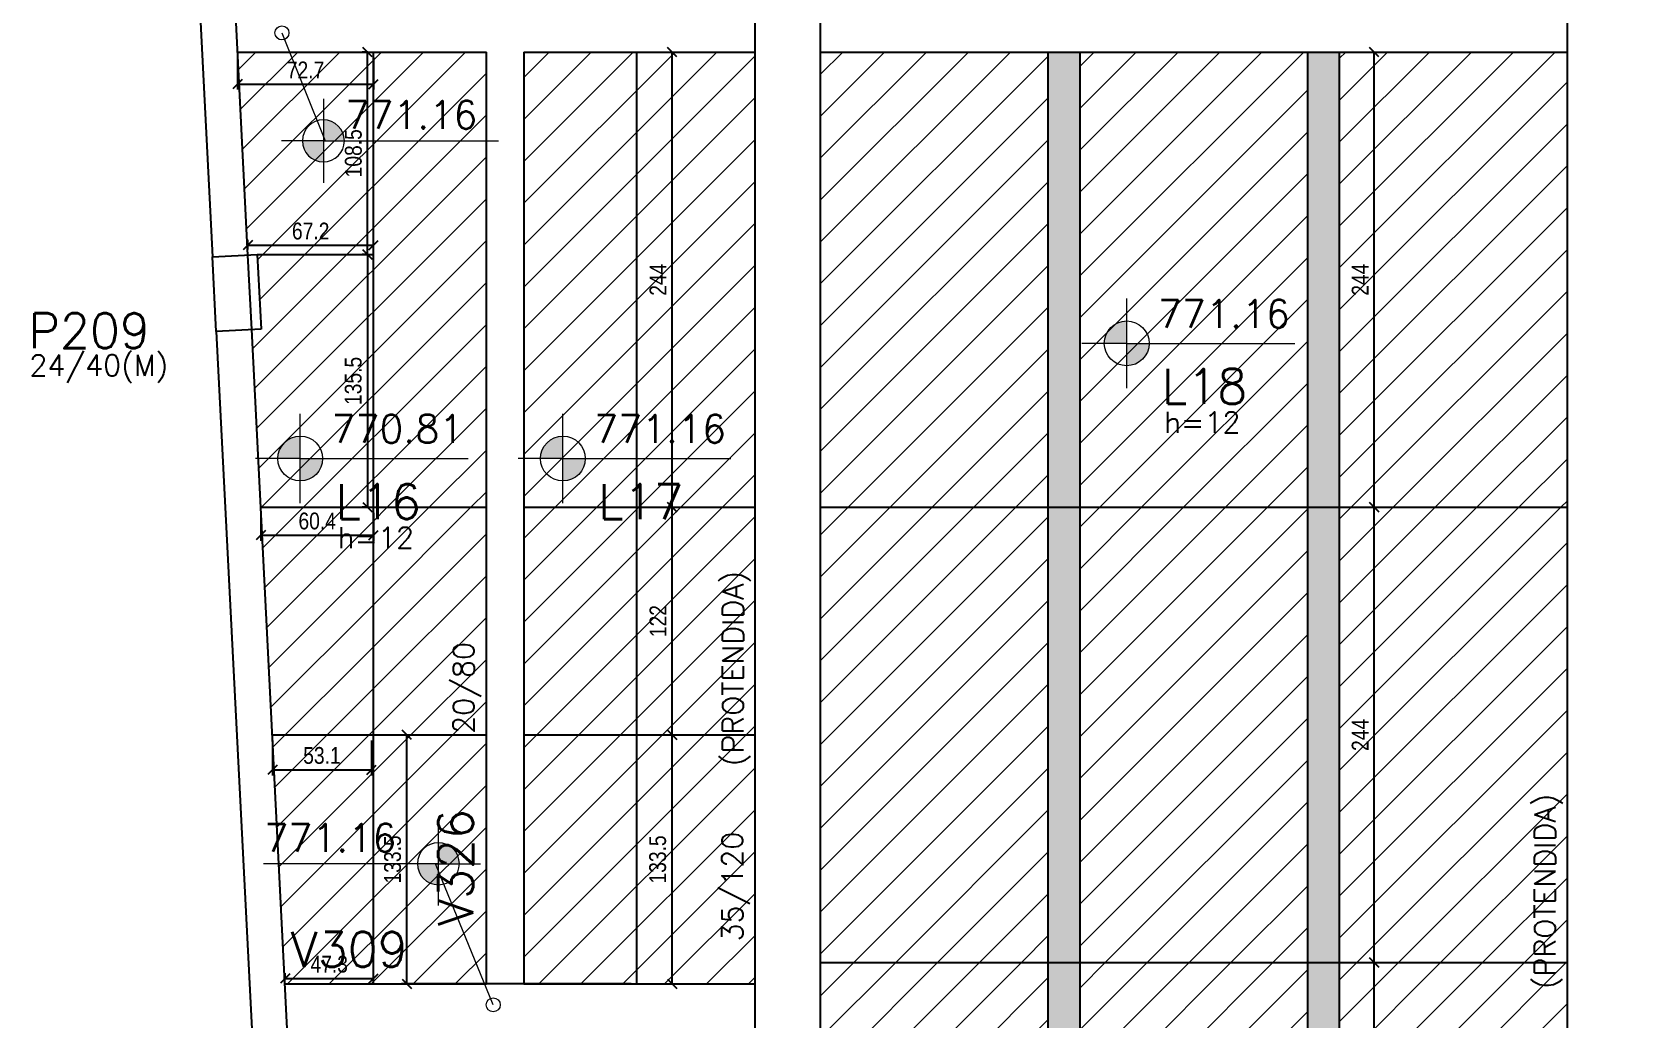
# Model space of a CAD drawing. Extents: x 8513 to 14085, y 1849 to 10799.
# Drawn here: x 9387 to 10247, y 4419 to 4948 of the extents above; entities that cross this region are included whole.
import ezdxf

# ---------------------------------------------------------------- set-up
doc = ezdxf.new("R2010")
doc.units = 0
for name, color, linetype in [('COTA', 241, 'Continuous'), ('Painéis', 200, 'Continuous'), ('Pilares', 5, 'Continuous'), ('VIGAS', 3, 'Continuous'), ('Vázio', 240, 'Continuous')]:
    doc.layers.add(name, color=color, linetype=linetype)
for name, color, linetype, lineweight in [('EST-LAJE-TEXT', 7, 'Continuous', 9), ('EST-PILAR-TEXT', 7, 'Continuous', 9), ('EST-SIMB-Spot Elevations', 7, 'Continuous', 9), ('EST-VIGA-TEXT', 7, 'Continuous', 9), ('Hachura', 253, 'Continuous', 9), ('REAPROVEITAMENTO', 7, 'Continuous', 9)]:
    doc.layers.add(name, color=color, linetype=linetype, lineweight=lineweight)
doc.styles.add('COTA TECNICA-50', font='techl___.ttf', dxfattribs={"height": 9})
doc.styles.add('RomanS_IV50', font='romans_IV50.ttf', dxfattribs={"height": 11.25})
doc.styles.add('RomanS_IV50_B', font='', dxfattribs={"height": 18.75})
doc.styles.add('RomanS_IV50_B_1', font='', dxfattribs={"height": 22.5})
doc.styles.get('RomanS_IV50_B').set_extended_font_data('RomanS_IV50', bold=True)
doc.styles.get('RomanS_IV50_B_1').set_extended_font_data('RomanS_IV50', bold=True)
doc.dimstyles.new('PAINEL', dxfattribs={"dimtxt": 9, "dimasz": 5, "dimexe": 3, "dimexo": 3, "dimgap": 3, "dimtad": 1, "dimdec": 1, "dimzin": 12, "dimdsep": 46, "dimtxsty": 'COTA TECNICA-50', "dimblk": 'OBLIQUE', "dimcen": 0, "dimclrd": 4, "dimclre": 4, "dimclrt": 1, "dimadec": 1, "dimazin": 3, "dimtfac": 1, "dimtdec": 1, "dimtmove": 0, "dimatfit": 3, "dimldrblk": 'OBLIQUE', "dimfxl": 1, "dimtolj": 1, "dimtzin": 12, "dimarcsym": 0})
pattern_1 = [(45, (-181390.063, -29748.07), (-11.2253202, 11.2253202), [])]

# ---------------------------------------------------------------- blocks, each defined once
blk = doc.blocks.new('FA_Floor_TAG_SURVEY_R01 - NIV_TIT_H_TXT1__TXT2_Menor-2303205-BUSINESS')
at = {"layer": 'EST-LAJE-TEXT'}
h = blk.add_hatch(color=256, dxfattribs=at)
edge = h.paths.add_edge_path(flags=0)
edge.add_line((-0.28, 0.565), (-0.28, 0.405))
edge.add_line((-0.28, 0.405), (-0.44, 0.405))
edge.add_arc((-0.28, 0.405), 0.16, 90, 180, ccw=False)
h = blk.add_hatch(color=256, dxfattribs=at)
edge = h.paths.add_edge_path(flags=0)
edge.add_arc((-0.28, 0.405), 0.16, -90, 0, ccw=False)
edge.add_line((-0.28, 0.245), (-0.28, 0.405))
edge.add_line((-0.28, 0.405), (-0.12, 0.405))
for p, q in [((-0.28, 0.085), (-0.28, 0.725)), ((-0.28, 0.405), (-0.6, 0.405)), ((-0.28, 0.405), (0.92, 0.405))]:
    blk.add_line(p, q, dxfattribs=at)
blk.add_circle((-0.28, 0.405), 0.16, dxfattribs=at)
blk = doc.blocks.new('Spot Elevations - Nivel_Planta_MENOR-2363178-BUSINESS')
at = {"layer": 'EST-SIMB-Spot Elevations'}
h = blk.add_hatch(color=256, dxfattribs=at)
edge = h.paths.add_edge_path(flags=0)
edge.add_line((0, 0), (-0.15, 0))
edge.add_arc((0, 0), 0.15, 90, 180, ccw=False)
edge.add_line((0, 0.15), (0, 0))
h = blk.add_hatch(color=256, dxfattribs=at)
edge = h.paths.add_edge_path(flags=0)
edge.add_line((0, 0), (0.15, 0))
edge.add_arc((0, 0), 0.15, 270, 360, ccw=False)
edge.add_line((0, -0.15), (0, 0))
for p, q in [((0, -0.3), (0, 0.3)), ((0, 0), (1.25, 0)), ((0, 0), (-0.3, 0))]:
    blk.add_line(p, q, dxfattribs=at)
blk.add_circle((0, 0), 0.15, dxfattribs=at)
blk = doc.blocks.new('_Oblique')
at = {"color": 0, "linetype": 'ByBlock', "lineweight": -2}
blk.add_line((-0.5, -0.5), (0.5, 0.5), dxfattribs=at)
blk = doc.blocks.new('*D688')
at = {"layer": 'COTA', "color": 4, "lineweight": -2, "transparency": 16777216}
for p, q in [((10090.51, 4449.51), (10109.08, 4449.51)), ((10106.08, 4292.01), (10106.08, 4449.51)), ((10090.51, 4292.01), (10109.08, 4292.01))]:
    blk.add_line(p, q, dxfattribs=at)
at = {"layer": 'Defpoints', "color": 0, "transparency": 16777216}
for p in [(10087.51, 4449.51), (10106.08, 4449.51), (10087.51, 4292.01)]:
    blk.add_point(p, dxfattribs=at)
at = {"layer": 'COTA', "color": 4, "lineweight": -2, "transparency": 16777216, "xscale": 5, "yscale": 5, "zscale": 5}
for p, rotation in [((10106.08, 4449.51), 90), ((10106.08, 4292.01), 270)]:
    blk.add_blockref('_Oblique', p, dxfattribs=dict(at, rotation=rotation))
at = {"layer": 'COTA', "color": 1, "transparency": 16777216, "insert": (10098.48, 4370.76), "char_height": 9, "attachment_point": 5, "rotation": 90, "style": 'COTA TECNICA-50'}
blk.add_mtext('\\A1;157.5', dxfattribs=at)
blk = doc.blocks.new('*D689')
at = {"layer": 'COTA', "color": 4, "lineweight": -2, "transparency": 16777216}
for p, q in [((10106.08, 4449.51), (10106.08, 4693.51)), ((10109.08, 4693.51), (10109.08, 4693.51)), ((10090.51, 4449.51), (10109.08, 4449.51))]:
    blk.add_line(p, q, dxfattribs=at)
at = {"layer": 'Defpoints', "color": 0, "transparency": 16777216}
for p in [(10106.08, 4693.51), (10106.08, 4693.51), (10087.51, 4449.51)]:
    blk.add_point(p, dxfattribs=at)
at = {"layer": 'COTA', "color": 4, "lineweight": -2, "transparency": 16777216, "xscale": 5, "yscale": 5, "zscale": 5}
for p, rotation in [((10106.08, 4693.51), 90), ((10106.08, 4449.51), 270)]:
    blk.add_blockref('_Oblique', p, dxfattribs=dict(at, rotation=rotation))
at = {"layer": 'COTA', "color": 1, "transparency": 16777216, "insert": (10098.51, 4571.51), "char_height": 9, "attachment_point": 5, "rotation": 90, "style": 'COTA TECNICA-50'}
blk.add_mtext('\\A1;244', dxfattribs=at)
blk = doc.blocks.new('*D690')
at = {"layer": 'COTA', "color": 4, "lineweight": -2, "transparency": 16777216}
for p, q in [((10106.08, 4693.51), (10106.08, 4937.51)), ((10109.08, 4937.51), (10109.08, 4937.51)), ((10109.08, 4693.51), (10109.08, 4693.51))]:
    blk.add_line(p, q, dxfattribs=at)
at = {"layer": 'Defpoints', "color": 0, "transparency": 16777216}
for p in [(10106.08, 4937.51), (10106.08, 4937.51), (10106.08, 4693.51)]:
    blk.add_point(p, dxfattribs=at)
at = {"layer": 'COTA', "color": 4, "lineweight": -2, "transparency": 16777216, "xscale": 5, "yscale": 5, "zscale": 5}
for p, rotation in [((10106.08, 4937.51), 90), ((10106.08, 4693.51), 270)]:
    blk.add_blockref('_Oblique', p, dxfattribs=dict(at, rotation=rotation))
at = {"layer": 'COTA', "color": 1, "transparency": 16777216, "insert": (10098.51, 4815.51), "char_height": 9, "attachment_point": 5, "rotation": 90, "style": 'COTA TECNICA-50'}
blk.add_mtext('\\A1;244', dxfattribs=at)
blk = doc.blocks.new('*D835')
at = {"layer": 'COTA', "color": 4, "lineweight": -2, "transparency": 16777216}
for p, q in [((9715.51, 4571.51), (9733, 4571.51)), ((9730, 4438.01), (9730, 4571.51)), ((9714.01, 4438.01), (9733, 4438.01))]:
    blk.add_line(p, q, dxfattribs=at)
at = {"layer": 'Defpoints', "color": 0, "transparency": 16777216}
for p in [(9712.51, 4571.51), (9730, 4571.51), (9711.01, 4438.01)]:
    blk.add_point(p, dxfattribs=at)
at = {"layer": 'COTA', "color": 4, "lineweight": -2, "transparency": 16777216, "xscale": 5, "yscale": 5, "zscale": 5}
for p, rotation in [((9730, 4571.51), 90), ((9730, 4438.01), 270)]:
    blk.add_blockref('_Oblique', p, dxfattribs=dict(at, rotation=rotation))
at = {"layer": 'COTA', "color": 1, "transparency": 16777216, "insert": (9722.3, 4504.76), "char_height": 9, "attachment_point": 5, "rotation": 90, "style": 'COTA TECNICA-50'}
blk.add_mtext('\\A1;133.5', dxfattribs=at)
blk = doc.blocks.new('*D836')
at = {"layer": 'COTA', "color": 4, "lineweight": -2, "transparency": 16777216}
for p, q in [((9714.01, 4937.51), (9733, 4937.51)), ((9730, 4693.51), (9730, 4937.51)), ((9714.01, 4693.51), (9733, 4693.51))]:
    blk.add_line(p, q, dxfattribs=at)
at = {"layer": 'Defpoints', "color": 0, "transparency": 16777216}
for p in [(9711.01, 4937.51), (9730, 4937.51), (9711.01, 4693.51)]:
    blk.add_point(p, dxfattribs=at)
at = {"layer": 'COTA', "color": 4, "lineweight": -2, "transparency": 16777216, "xscale": 5, "yscale": 5, "zscale": 5}
for p, rotation in [((9730, 4937.51), 90), ((9730, 4693.51), 270)]:
    blk.add_blockref('_Oblique', p, dxfattribs=dict(at, rotation=rotation))
at = {"layer": 'COTA', "color": 1, "transparency": 16777216, "insert": (9722.43, 4815.51), "char_height": 9, "attachment_point": 5, "rotation": 90, "style": 'COTA TECNICA-50'}
blk.add_mtext('\\A1;244', dxfattribs=at)
blk = doc.blocks.new('*D837')
at = {"layer": 'COTA', "color": 4, "lineweight": -2, "transparency": 16777216}
for p, q in [((9714.01, 4693.51), (9733, 4693.51)), ((9730, 4571.51), (9730, 4693.51)), ((9714.01, 4571.51), (9733, 4571.51))]:
    blk.add_line(p, q, dxfattribs=at)
at = {"layer": 'Defpoints', "color": 0, "transparency": 16777216}
for p in [(9711.01, 4693.51), (9730, 4693.51), (9711.01, 4571.51)]:
    blk.add_point(p, dxfattribs=at)
at = {"layer": 'COTA', "color": 4, "lineweight": -2, "transparency": 16777216, "xscale": 5, "yscale": 5, "zscale": 5}
for p, rotation in [((9730, 4693.51), 90), ((9730, 4571.51), 270)]:
    blk.add_blockref('_Oblique', p, dxfattribs=dict(at, rotation=rotation))
at = {"layer": 'COTA', "color": 1, "transparency": 16777216, "insert": (9722.44, 4632.51), "char_height": 9, "attachment_point": 5, "rotation": 90, "style": 'COTA TECNICA-50'}
blk.add_mtext('\\A1;122', dxfattribs=at)
blk = doc.blocks.new('*D842')
at = {"layer": 'COTA', "color": 4, "lineweight": -2, "transparency": 16777216}
for p, q in [((9573.51, 4571.51), (9591, 4571.51)), ((9588, 4438.01), (9588, 4571.51)), ((9708.01, 4438.01), (9585, 4438.01))]:
    blk.add_line(p, q, dxfattribs=at)
at = {"layer": 'Defpoints', "color": 0, "transparency": 16777216}
for p in [(9570.51, 4571.51), (9588, 4571.51), (9711.01, 4438.01)]:
    blk.add_point(p, dxfattribs=at)
at = {"layer": 'COTA', "color": 4, "lineweight": -2, "transparency": 16777216, "xscale": 5, "yscale": 5, "zscale": 5}
for p, rotation in [((9588, 4571.51), 90), ((9588, 4438.01), 270)]:
    blk.add_blockref('_Oblique', p, dxfattribs=dict(at, rotation=rotation))
at = {"layer": 'COTA', "color": 1, "transparency": 16777216, "insert": (9580.3, 4504.76), "char_height": 9, "attachment_point": 5, "rotation": 90, "style": 'COTA TECNICA-50'}
blk.add_mtext('\\A1;133.5', dxfattribs=at)
blk = doc.blocks.new('*D843')
at = {"layer": 'COTA', "color": 4, "lineweight": -2, "transparency": 16777216}
for p, q in [((9714.01, 4937.51), (9733, 4937.51)), ((9730, 4693.51), (9730, 4937.51)), ((9714.01, 4693.51), (9733, 4693.51))]:
    blk.add_line(p, q, dxfattribs=at)
at = {"layer": 'Defpoints', "color": 0, "transparency": 16777216}
for p in [(9711.01, 4937.51), (9730, 4937.51), (9711.01, 4693.51)]:
    blk.add_point(p, dxfattribs=at)
at = {"layer": 'COTA', "color": 4, "lineweight": -2, "transparency": 16777216, "xscale": 5, "yscale": 5, "zscale": 5}
for p, rotation in [((9730, 4937.51), 90), ((9730, 4693.51), 270)]:
    blk.add_blockref('_Oblique', p, dxfattribs=dict(at, rotation=rotation))
at = {"layer": 'COTA', "color": 1, "transparency": 16777216, "insert": (9722.43, 4815.51), "char_height": 9, "attachment_point": 5, "rotation": 90, "style": 'COTA TECNICA-50'}
blk.add_mtext('\\A1;244', dxfattribs=at)
blk = doc.blocks.new('*D844')
at = {"layer": 'COTA', "color": 4, "lineweight": -2, "transparency": 16777216}
for p, q in [((9714.01, 4693.51), (9733, 4693.51)), ((9730, 4571.51), (9730, 4693.51)), ((9714.01, 4571.51), (9733, 4571.51))]:
    blk.add_line(p, q, dxfattribs=at)
at = {"layer": 'Defpoints', "color": 0, "transparency": 16777216}
for p in [(9711.01, 4693.51), (9730, 4693.51), (9711.01, 4571.51)]:
    blk.add_point(p, dxfattribs=at)
at = {"layer": 'COTA', "color": 4, "lineweight": -2, "transparency": 16777216, "xscale": 5, "yscale": 5, "zscale": 5}
for p, rotation in [((9730, 4693.51), 90), ((9730, 4571.51), 270)]:
    blk.add_blockref('_Oblique', p, dxfattribs=dict(at, rotation=rotation))
at = {"layer": 'COTA', "color": 1, "transparency": 16777216, "insert": (9722.44, 4632.51), "char_height": 9, "attachment_point": 5, "rotation": 90, "style": 'COTA TECNICA-50'}
blk.add_mtext('\\A1;122', dxfattribs=at)
blk = doc.blocks.new('*D847')
at = {"layer": 'COTA', "color": 4, "lineweight": -2, "transparency": 16777216}
for p, q in [((9502.83, 4831.71), (9502.83, 4836.92)), ((9502.83, 4833.92), (9570.01, 4833.92)), ((9570.01, 4831.96), (9570.01, 4836.92))]:
    blk.add_line(p, q, dxfattribs=at)
at = {"layer": 'Defpoints', "color": 0, "transparency": 16777216}
for p in [(9570.01, 4833.92), (9502.83, 4828.71), (9570.01, 4828.96)]:
    blk.add_point(p, dxfattribs=at)
at = {"layer": 'COTA', "color": 4, "lineweight": -2, "transparency": 16777216, "xscale": 5, "yscale": 5, "zscale": 5, "rotation": 180}
blk.add_blockref('_Oblique', (9502.83, 4833.92), dxfattribs=at)
at = {"layer": 'COTA', "color": 4, "lineweight": -2, "transparency": 16777216, "xscale": 5, "yscale": 5, "zscale": 5}
blk.add_blockref('_Oblique', (9570.01, 4833.92), dxfattribs=at)
at = {"layer": 'COTA', "color": 1, "transparency": 16777216, "insert": (9536.42, 4841.51), "char_height": 9, "attachment_point": 5, "style": 'COTA TECNICA-50'}
blk.add_mtext('\\A1;67.2', dxfattribs=at)
blk = doc.blocks.new('*D848')
at = {"layer": 'COTA', "color": 4, "lineweight": -2, "transparency": 16777216}
for p, q in [((9497.3, 4934.51), (9497.3, 4917.35)), ((9570.01, 4934.51), (9570.01, 4917.35)), ((9497.3, 4920.35), (9570.01, 4920.35))]:
    blk.add_line(p, q, dxfattribs=at)
at = {"layer": 'Defpoints', "color": 0, "transparency": 16777216}
for p in [(9497.3, 4937.51), (9570.01, 4937.51), (9570.01, 4920.35)]:
    blk.add_point(p, dxfattribs=at)
at = {"layer": 'COTA', "color": 4, "lineweight": -2, "transparency": 16777216, "xscale": 5, "yscale": 5, "zscale": 5, "rotation": 180}
blk.add_blockref('_Oblique', (9497.3, 4920.35), dxfattribs=at)
at = {"layer": 'COTA', "color": 4, "lineweight": -2, "transparency": 16777216, "xscale": 5, "yscale": 5, "zscale": 5}
blk.add_blockref('_Oblique', (9570.01, 4920.35), dxfattribs=at)
at = {"layer": 'COTA', "color": 1, "transparency": 16777216, "insert": (9533.66, 4927.92), "char_height": 9, "attachment_point": 5, "style": 'COTA TECNICA-50'}
blk.add_mtext('\\A1;72.7', dxfattribs=at)
blk = doc.blocks.new('*D730')
at = {"layer": 'COTA', "color": 4, "lineweight": -2, "transparency": 16777216}
for p, q in [((9567.01, 4937.51), (9563.92, 4937.51)), ((9566.92, 4828.96), (9566.92, 4937.51)), ((9567.01, 4828.96), (9563.92, 4828.96))]:
    blk.add_line(p, q, dxfattribs=at)
at = {"layer": 'Defpoints', "color": 0, "transparency": 16777216}
for p in [(9566.92, 4937.51), (9570.01, 4937.51), (9570.01, 4828.96)]:
    blk.add_point(p, dxfattribs=at)
at = {"layer": 'COTA', "color": 4, "lineweight": -2, "transparency": 16777216, "xscale": 5, "yscale": 5, "zscale": 5}
for p, rotation in [((9566.92, 4937.51), 90), ((9566.92, 4828.96), 270)]:
    blk.add_blockref('_Oblique', p, dxfattribs=dict(at, rotation=rotation))
at = {"layer": 'COTA', "color": 1, "transparency": 16777216, "insert": (9559.3, 4883.24), "char_height": 9, "attachment_point": 5, "rotation": 90, "style": 'COTA TECNICA-50'}
blk.add_mtext('\\A1;108.5', dxfattribs=at)
blk = doc.blocks.new('*D731')
at = {"layer": 'COTA', "color": 4, "lineweight": -2, "transparency": 16777216}
for p, q in [((9566.42, 4828.96), (9563.92, 4828.96)), ((9566.92, 4828.96), (9566.92, 4693.51)), ((9567.1, 4693.51), (9563.92, 4693.51))]:
    blk.add_line(p, q, dxfattribs=at)
at = {"layer": 'Defpoints', "color": 0, "transparency": 16777216}
for p in [(9569.42, 4828.96), (9566.92, 4693.51), (9570.1, 4693.51)]:
    blk.add_point(p, dxfattribs=at)
at = {"layer": 'COTA', "color": 4, "lineweight": -2, "transparency": 16777216, "xscale": 5, "yscale": 5, "zscale": 5}
for p, rotation in [((9566.92, 4828.96), 90), ((9566.92, 4693.51), 270)]:
    blk.add_blockref('_Oblique', p, dxfattribs=dict(at, rotation=rotation))
at = {"layer": 'COTA', "color": 1, "transparency": 16777216, "insert": (9559.22, 4761.24), "char_height": 9, "attachment_point": 5, "rotation": 90, "style": 'COTA TECNICA-50'}
blk.add_mtext('\\A1;135.5', dxfattribs=at)
blk = doc.blocks.new('*D739')
at = {"layer": 'COTA', "color": 4, "lineweight": -2, "transparency": 16777216}
for p, q in [((9509.69, 4690.51), (9509.69, 4675.52)), ((9570.1, 4690.51), (9570.1, 4675.52)), ((9509.69, 4678.52), (9570.1, 4678.52))]:
    blk.add_line(p, q, dxfattribs=at)
at = {"layer": 'Defpoints', "color": 0, "transparency": 16777216}
for p in [(9509.69, 4693.51), (9570.1, 4693.51), (9570.1, 4678.52)]:
    blk.add_point(p, dxfattribs=at)
at = {"layer": 'COTA', "color": 4, "lineweight": -2, "transparency": 16777216, "xscale": 5, "yscale": 5, "zscale": 5, "rotation": 180}
blk.add_blockref('_Oblique', (9509.69, 4678.52), dxfattribs=at)
at = {"layer": 'COTA', "color": 4, "lineweight": -2, "transparency": 16777216, "xscale": 5, "yscale": 5, "zscale": 5}
blk.add_blockref('_Oblique', (9570.1, 4678.52), dxfattribs=at)
at = {"layer": 'COTA', "color": 1, "transparency": 16777216, "insert": (9539.9, 4686.11), "char_height": 9, "attachment_point": 5, "style": 'COTA TECNICA-50'}
blk.add_mtext('\\A1;60.4', dxfattribs=at)
blk = doc.blocks.new('*D740')
at = {"layer": 'COTA', "color": 4, "lineweight": -2, "transparency": 16777216}
for p, q in [((9515.89, 4568.51), (9515.89, 4549.75)), ((9569.01, 4568.51), (9569.01, 4549.75)), ((9515.89, 4552.75), (9569.01, 4552.75))]:
    blk.add_line(p, q, dxfattribs=at)
at = {"layer": 'Defpoints', "color": 0, "transparency": 16777216}
for p in [(9515.89, 4571.51), (9569.01, 4571.51), (9569.01, 4552.75)]:
    blk.add_point(p, dxfattribs=at)
at = {"layer": 'COTA', "color": 4, "lineweight": -2, "transparency": 16777216, "xscale": 5, "yscale": 5, "zscale": 5, "rotation": 180}
blk.add_blockref('_Oblique', (9515.89, 4552.75), dxfattribs=at)
at = {"layer": 'COTA', "color": 4, "lineweight": -2, "transparency": 16777216, "xscale": 5, "yscale": 5, "zscale": 5}
blk.add_blockref('_Oblique', (9569.01, 4552.75), dxfattribs=at)
at = {"layer": 'COTA', "color": 1, "transparency": 16777216, "insert": (9542.45, 4560.45), "char_height": 9, "attachment_point": 5, "style": 'COTA TECNICA-50'}
blk.add_mtext('\\A1;53.1', dxfattribs=at)
blk = doc.blocks.new('*D741')
at = {"layer": 'COTA', "color": 4, "lineweight": -2, "transparency": 16777216}
for p, q in [((9522.67, 4441.01), (9522.67, 4443.89)), ((9522.67, 4440.89), (9570.01, 4440.89)), ((9570.01, 4441.01), (9570.01, 4443.89))]:
    blk.add_line(p, q, dxfattribs=at)
at = {"layer": 'Defpoints', "color": 0, "transparency": 16777216}
for p in [(9522.67, 4438.01), (9570.01, 4440.89), (9570.01, 4438.01)]:
    blk.add_point(p, dxfattribs=at)
at = {"layer": 'COTA', "color": 4, "lineweight": -2, "transparency": 16777216, "xscale": 5, "yscale": 5, "zscale": 5, "rotation": 180}
blk.add_blockref('_Oblique', (9522.67, 4440.89), dxfattribs=at)
at = {"layer": 'COTA', "color": 4, "lineweight": -2, "transparency": 16777216, "xscale": 5, "yscale": 5, "zscale": 5}
blk.add_blockref('_Oblique', (9570.01, 4440.89), dxfattribs=at)
at = {"layer": 'COTA', "color": 1, "transparency": 16777216, "insert": (9546.34, 4448.59), "char_height": 9, "attachment_point": 5, "style": 'COTA TECNICA-50'}
blk.add_mtext('\\A1;47.3', dxfattribs=at)

msp = doc.modelspace()

# ---------------------------------------------------------------- hatches: boundary and pattern name
at = {"layer": 'Hachura'}
h = msp.add_hatch(color=256, dxfattribs=at)
h.paths.add_polyline_path([(9931.51, 4693.51), (9948.51, 4693.51), (9948.51, 4937.51), (9931.51, 4937.51)])
h.paths.add_polyline_path([(9948.51, 4693.51), (9931.51, 4693.51), (9931.51, 4449.51), (9948.51, 4449.51)])
h.paths.add_polyline_path([(9948.51, 4449.51), (9931.51, 4449.51), (9931.51, 4292.01), (9948.51, 4292.01)])
h.paths.add_polyline_path([(10087.51, 4449.51), (10070.51, 4449.51), (10070.51, 4292.01), (10087.51, 4292.01)])
h.paths.add_polyline_path([(10087.51, 4693.51), (10070.51, 4693.51), (10070.51, 4449.51), (10087.51, 4449.51)])
h.paths.add_polyline_path([(10070.51, 4693.51), (10087.51, 4693.51), (10087.51, 4937.51), (10070.51, 4937.51)])
at = {"layer": 'REAPROVEITAMENTO'}
h = msp.add_hatch(dxfattribs=at)
h.set_pattern_fill('ANSI31', color=251, scale=5, style=0)
h.set_pattern_definition(pattern_1)
h.paths.add_polyline_path([(9530.51, 5960.01), (9445.37, 5960.01), (9446.9, 5929.83), (9451.89, 5930.08), (9452.58, 5916.59), (9453.92, 5890.14), (9448.93, 5889.88), (9451.56, 5838.01), (9530.51, 5838.01)])
h.paths.add_polyline_path([(9530.51, 5838.01), (9451.56, 5838.01), (9454.91, 5772.01), (9530.51, 5772.01)])
h.paths.add_polyline_path([(9468.58, 5503.01), (9569.01, 5503.01), (9569.01, 5747.01), (9456.18, 5747.01)])
h.paths.add_polyline_path([(9630.51, 5747.01), (9569.01, 5747.01), (9569.01, 5503.01), (9630.51, 5503.01)])
h.paths.add_polyline_path([(9711.01, 5747.01), (9650.51, 5747.01), (9650.51, 5503.01), (9711.01, 5503.01)])
h.paths.add_polyline_path([(9774.51, 5747.01), (9711.01, 5747.01), (9711.01, 5503.01), (9774.51, 5503.01)])
h.paths.add_polyline_path([(9774.51, 5503.01), (9711.01, 5503.01), (9711.01, 5259.01), (9774.51, 5259.01)])
h.paths.add_polyline_path([(9650.51, 5259.01), (9711.01, 5259.01), (9711.01, 5503.01), (9650.51, 5503.01)])
h.paths.add_polyline_path([(9569.01, 5259.01), (9630.51, 5259.01), (9630.51, 5503.01), (9569.01, 5503.01)])
h.paths.add_polyline_path([(9481.16, 5353.81), (9476.17, 5353.55), (9480.97, 5259.01), (9569.01, 5259.01), (9569.01, 5393.76), (9479.13, 5393.76)])
h.paths.add_polyline_path([(9474.14, 5393.5), (9479.13, 5393.76), (9569.01, 5393.76), (9569.01, 5503.01), (9468.58, 5503.01)])
h.paths.add_polyline_path([(9569.01, 5259.01), (9480.97, 5259.01), (9483.64, 5206.51), (9569.01, 5206.51)])
h.paths.add_polyline_path([(9630.51, 5206.51), (9630.51, 5259.01), (9569.01, 5259.01), (9569.01, 5206.51)])
h.paths.add_polyline_path([(9630.51, 5206.51), (9569.01, 5206.51), (9569.01, 4962.51), (9630.51, 4962.51)])
h.paths.add_polyline_path([(9569.01, 5206.51), (9483.64, 5206.51), (9496.03, 4962.51), (9496.67, 4962.51), (9569.01, 4962.51)])
h.paths.add_polyline_path([(9711.01, 5206.51), (9650.51, 5206.51), (9650.51, 4962.51), (9711.01, 4962.51)])
h.paths.add_polyline_path([(9711.01, 5206.51), (9711.01, 5259.01), (9650.51, 5259.01), (9650.51, 5206.51)])
h.paths.add_polyline_path([(9774.51, 5259.01), (9711.01, 5259.01), (9711.01, 5206.51), (9774.51, 5206.51)])
h.paths.add_polyline_path([(9774.51, 5206.51), (9711.01, 5206.51), (9711.01, 4962.51), (9774.51, 4962.51)])
h.paths.add_polyline_path([(9774.51, 4937.51), (9711.01, 4937.51), (9711.01, 4693.51), (9774.51, 4693.51)])
h.paths.add_polyline_path([(9650.51, 4693.51), (9711.01, 4693.51), (9711.01, 4937.51), (9650.51, 4937.51)])
h.paths.add_polyline_path([(9650.51, 4571.51), (9711.01, 4571.51), (9711.01, 4693.51), (9650.51, 4693.51)])
h.paths.add_polyline_path([(9711.01, 4571.51), (9774.51, 4571.51), (9774.51, 4693.51), (9711.01, 4693.51)])
h.paths.add_polyline_path([(9711.01, 4438.01), (9774.51, 4438.01), (9774.51, 4571.51), (9711.01, 4571.51)])
h.paths.add_polyline_path([(9650.51, 4438.01), (9711.01, 4438.01), (9711.01, 4571.51), (9650.51, 4571.51)])
h.paths.add_polyline_path([(9570.01, 4438.01), (9630.51, 4438.01), (9630.51, 4571.51), (9570.01, 4571.51)])
h.paths.add_polyline_path([(9570.01, 4571.51), (9515.89, 4571.51), (9522.67, 4438.01), (9570.01, 4438.01)])
h.paths.add_polyline_path([(9515.89, 4571.51), (9570.01, 4571.51), (9570.01, 4693.51), (9509.69, 4693.51)])
h.paths.add_polyline_path([(9509.69, 4693.51), (9570.01, 4693.51), (9570.01, 4828.96), (9507.82, 4828.96), (9509.85, 4789.02), (9504.85, 4788.76)])
h.paths.add_polyline_path([(9502.83, 4828.71), (9507.82, 4828.96), (9570.01, 4828.96), (9570.01, 4937.51), (9497.3, 4937.51)])
h.paths.add_polyline_path([(9630.51, 4937.51), (9570.01, 4937.51), (9570.01, 4693.51), (9630.51, 4693.51)])
h = msp.add_hatch(dxfattribs=at)
h.set_pattern_fill('ANSI31', color=251, scale=5, style=0)
h.set_pattern_definition(pattern_1)
h.paths.add_polyline_path([(10396.51, 4943.51), (10274.51, 4943.51), (10274.51, 4699.51), (10396.51, 4699.51)])
h.paths.add_polyline_path([(10591.51, 4943.51), (10469.51, 4943.51), (10469.51, 4699.51), (10591.51, 4699.51)])
h.paths.add_polyline_path([(10469.51, 4455.51), (10591.51, 4455.51), (10591.51, 4699.51), (10469.51, 4699.51)])
h.paths.add_polyline_path([(10396.51, 4699.51), (10274.51, 4699.51), (10274.51, 4455.51), (10396.51, 4455.51)])
h.paths.add_polyline_path([(10209.51, 4693.51), (10087.51, 4693.51), (10087.51, 4449.51), (10209.51, 4449.51)])
h.paths.add_polyline_path([(10070.51, 4693.51), (9948.51, 4693.51), (9948.51, 4449.51), (10070.51, 4449.51)])
h = msp.add_hatch(dxfattribs=at)
h.set_pattern_fill('ANSI31', color=251, scale=5, style=0)
h.set_pattern_definition(pattern_1)
h.paths.add_polyline_path([(9809.51, 4693.51), (9931.51, 4693.51), (9931.51, 4937.51), (9809.51, 4937.51)])
h.paths.add_polyline_path([(10070.51, 4937.51), (9948.51, 4937.51), (9948.51, 4693.51), (10070.51, 4693.51)])
h.paths.add_polyline_path([(10087.51, 4693.51), (10209.51, 4693.51), (10209.51, 4937.51), (10087.51, 4937.51)])
h = msp.add_hatch(dxfattribs=at)
h.set_pattern_fill('ANSI31', color=251, scale=5, style=0)
h.set_pattern_definition(pattern_1)
h.paths.add_polyline_path([(9570.01, 4571.51), (9630.51, 4571.51), (9630.51, 4693.51), (9570.01, 4693.51)])
h = msp.add_hatch(dxfattribs=at)
h.set_pattern_fill('ANSI31', color=251, scale=5, style=0)
h.set_pattern_definition(pattern_1)
h.paths.add_polyline_path([(9809.51, 4449.51), (9931.51, 4449.51), (9931.51, 4693.51), (9809.51, 4693.51)])
h = msp.add_hatch(dxfattribs=at)
h.set_pattern_fill('ANSI31', color=251, scale=5, style=0)
h.set_pattern_definition(pattern_1)
h.paths.add_polyline_path([(9931.51, 4449.51), (9809.51, 4449.51), (9809.51, 4292.01), (9931.51, 4292.01)])
h.paths.add_polyline_path([(10070.51, 4449.51), (9948.51, 4449.51), (9948.51, 4292.01), (9981.51, 4292.01), (10050.51, 4292.01), (10070.51, 4292.01)])
h.paths.add_polyline_path([(10087.51, 4292.01), (10209.51, 4292.01), (10209.51, 4309.51), (10209.51, 4449.51), (10087.51, 4449.51)])
h.paths.add_polyline_path([(10274.51, 4309.51), (10274.51, 4271.51), (10396.51, 4271.51), (10396.51, 4455.51), (10274.51, 4455.51)])
h.paths.add_polyline_path([(10591.51, 4455.51), (10469.51, 4455.51), (10469.51, 4271.51), (10591.51, 4271.51)])
h.paths.add_polyline_path([(10626.51, 4271.51), (10748.51, 4271.51), (10748.51, 4455.51), (10626.51, 4455.51)])
h.paths.add_polyline_path([(10809.01, 4455.51), (10748.51, 4455.51), (10748.51, 4271.51), (10809.01, 4271.51)])
h.paths.add_polyline_path([(10825.01, 4271.51), (10947.01, 4271.51), (10947.01, 4291.51), (10947.01, 4455.51), (10825.01, 4455.51)])

# ---------------------------------------------------------------- linework, layer by layer
at = {"layer": 'EST-SIMB-Spot Elevations'}
for p, q in [((9521.05, 4947.76), (9544.2, 4889.89)), ((9544.2, 4889.89), (9543.23, 4889.89)), ((9603.35, 4502.49), (9604.82, 4502.49)), ((9634.21, 4426.81), (9603.35, 4502.49))]:
    msp.add_line(p, q, dxfattribs=at)
for centre in [(9521.05, 4947.76), (9634.21, 4426.81)]:
    msp.add_circle(centre, 3.75, dxfattribs=at)
at = {"layer": 'Painéis', "ltscale": 70}
for p, q in [((9570.01, 4438.01), (9570.01, 4937.51)), ((9711.01, 4937.51), (9711.01, 4438.01)), ((9931.51, 4290.01), (9931.51, 4937.51)), ((9948.51, 4290.01), (9948.51, 4937.51)), ((10070.51, 4292.01), (10070.51, 4937.51)), ((10087.51, 4292.01), (10087.51, 4937.51)), ((9507.82, 4828.96), (9570.01, 4828.96)), ((9509.69, 4693.51), (9630.51, 4693.51)), ((9650.51, 4693.51), (9774.51, 4693.51)), ((9809.51, 4693.51), (10209.51, 4693.51)), ((9515.89, 4571.51), (9630.51, 4571.51)), ((9650.51, 4571.51), (9774.51, 4571.51)), ((9809.51, 4449.51), (10209.51, 4449.51))]:
    msp.add_line(p, q, dxfattribs=at)
at = {"layer": 'Pilares', "color": 5}
for p, q in [((9483.85, 4827.75), (9507.82, 4828.96)), ((9485.88, 4787.8), (9483.85, 4827.75)), ((9507.82, 4828.96), (9509.85, 4789.02)), ((9509.85, 4789.02), (9485.88, 4787.8))]:
    msp.add_line(p, q, dxfattribs=at)
at = {"layer": 'VIGAS', "color": 3}
for p, q in [((9774.51, 4290.47), (9774.51, 5960.01)), ((9809.51, 4290.01), (9809.51, 5960.01)), ((10209.51, 4309.51), (10209.51, 5950.01)), ((9457.19, 5352.59), (9483.85, 4827.75)), ((9502.83, 4828.71), (9476.17, 5353.55)), ((9497.3, 4937.51), (9630.51, 4937.51)), ((9630.51, 4438.01), (9630.51, 4937.51)), ((9650.51, 4937.51), (9774.51, 4937.51)), ((9650.51, 4937.51), (9650.51, 4438.01)), ((9809.51, 4937.51), (10209.51, 4937.51)), ((9485.88, 4787.8), (9509.67, 4319.46)), ((9528.64, 4320.42), (9504.85, 4788.76)), ((9522.67, 4438.01), (9630.51, 4438.01)), ((9650.51, 4438.01), (9774.51, 4438.01))]:
    msp.add_line(p, q, dxfattribs=at)
at = {"layer": 'Vázio'}
msp.add_line((9504.85, 4788.77), (9502.83, 4828.71), dxfattribs=at)

# ---------------------------------------------------------------- block references
at = {"layer": 'EST-LAJE-TEXT', "xscale": 74.99999999999996, "yscale": 74.99999999999996, "zscale": 74.99999999999996}
for p in [(9994.5, 4750.99), (9551.83, 4689.26), (9692.51, 4689.26)]:
    msp.add_blockref('FA_Floor_TAG_SURVEY_R01 - NIV_TIT_H_TXT1__TXT2_Menor-2303205-BUSINESS', p, dxfattribs=at)
at = {"layer": 'EST-SIMB-Spot Elevations', "extrusion": (0, 0, -1), "xscale": 74.99999999999996, "yscale": 74.99999999999996, "zscale": 74.99999999999996, "rotation": 180}
msp.add_blockref('Spot Elevations - Nivel_Planta_MENOR-2363178-BUSINESS', (-9543.23, 4889.89), dxfattribs=at)
at = {"layer": 'EST-SIMB-Spot Elevations', "extrusion": (0, 0, -1), "xscale": 74.99999999999996, "yscale": 74.99999999999996, "zscale": 74.99999999999996}
msp.add_blockref('Spot Elevations - Nivel_Planta_MENOR-2363178-BUSINESS', (-9604.82, 4502.49), dxfattribs=at)

# ---------------------------------------------------------------- texts
at = {"layer": 'EST-LAJE-TEXT', "lineweight": 30, "attachment_point": 1}
for s, insert, char_height, width, style in [('771.16', (9990.2, 4804.72), 15, 99.8101, 'RomanS_IV50_B'), ('770.81', (9547.53, 4742.98), 15, 99.8101, 'RomanS_IV50_B'), ('771.16', (9688.21, 4742.98), 15, 99.8101, 'RomanS_IV50_B'), ('h=12', (9993.43, 4744.6), 11.25, 58.924, 'RomanS_IV50'), ('h=12', (9550.76, 4682.86), 11.25, 58.924, 'RomanS_IV50')]:
    msp.add_mtext(s, dxfattribs=dict(at, insert=insert, char_height=char_height, width=width, style=style))
at = {"layer": 'EST-LAJE-TEXT', "lineweight": 50, "char_height": 18.75, "width": 63.7342, "attachment_point": 1, "style": 'RomanS_IV50_B_1'}
for s, insert in [('L18', (9992.29, 4767.66)), ('L16', (9549.62, 4705.93)), ('L17', (9690.31, 4705.93))]:
    msp.add_mtext(s, dxfattribs=dict(at, insert=insert))
at = {"layer": 'EST-PILAR-TEXT', "lineweight": 50, "attachment_point": 1}
for s, insert, char_height, width, style in [('P209', (9385.21, 4797.47), 18.75, 91.9936, 'RomanS_IV50_B_1'), ('24/40(M)', (9385.75, 4775.28), 11.25, 105.8227, 'RomanS_IV50')]:
    msp.add_mtext(s, dxfattribs=dict(at, insert=insert, char_height=char_height, width=width, style=style))
at = {"layer": 'EST-SIMB-Spot Elevations', "char_height": 15, "width": 97.7561, "attachment_point": 1, "line_spacing_factor": 0.982397, "style": 'RomanS_IV50_B'}
for insert in [(9555, 4911.28), (9511.59, 4523.87)]:
    msp.add_mtext('771.16', dxfattribs=dict(at, insert=insert))
at = {"layer": 'EST-VIGA-TEXT', "lineweight": 30, "char_height": 11.25, "attachment_point": 1, "rotation": 90, "style": 'RomanS_IV50'}
for s, insert, width in [('(PROTENDIDA)', (9756.95, 4554.84), 149.1139), ('20/80', (9612.65, 4572.11), 70.3481), ('(PROTENDIDA)', (10191.95, 4435.36), 149.1139), ('35/120', (9756.65, 4460.84), 84.1772)]:
    msp.add_mtext(s, dxfattribs=dict(at, insert=insert, width=width))
at = {"layer": 'EST-VIGA-TEXT', "lineweight": 50, "insert": (9604.63, 4469.06), "char_height": 18.75, "width": 88.9873, "attachment_point": 1, "rotation": 90, "style": 'RomanS_IV50_B_1'}
msp.add_mtext('V326', dxfattribs=at)
at = {"layer": 'EST-VIGA-TEXT', "lineweight": 50, "insert": (9525.72, 4465.89), "char_height": 18.75, "width": 88.9873, "attachment_point": 1, "style": 'RomanS_IV50_B_1'}
msp.add_mtext('V309', dxfattribs=at)

# ---------------------------------------------------------------- dimensions: what is measured, and where the dimension line sits
at = {"layer": 'COTA'}
for base, p1, p2, picture, middle in [((9570.01, 4920.35), (9497.3, 4937.51), (9570.01, 4937.51), '*D848', (9533.66, 4927.92)), ((9570.01, 4833.92), (9502.83, 4828.71), (9570.01, 4828.96), '*D847', (9536.42, 4841.51)), ((9570.1, 4678.52), (9509.69, 4693.51), (9570.1, 4693.51), '*D739', (9539.9, 4686.11)), ((9569.01, 4552.75), (9515.89, 4571.51), (9569.01, 4571.51), '*D740', (9542.45, 4560.45)), ((9570.01, 4440.89), (9522.67, 4438.01), (9570.01, 4438.01), '*D741', (9546.34, 4448.59))]:
    dim = msp.add_linear_dim(base=base, p1=p1, p2=p2, dimstyle='PAINEL', dxfattribs=at)
    dim.commit()
    dim.dimension.update_dxf_attribs({"geometry": picture, "text_midpoint": middle})
for base, p1, p2, picture, middle in [((9566.9214, 4937.5073), (9570.0145, 4828.9645), (9570.0145, 4937.5073), '*D730', (9559.303, 4883.2359)), ((9566.9214, 4693.5073), (9569.4214, 4828.9645), (9570.1038, 4693.5073), '*D731', (9559.2241, 4761.2359)), ((9730, 4693.51), (9711.01, 4571.51), (9711.01, 4693.51), '*D837', (9722.44, 4632.51)), ((9730, 4693.51), (9711.01, 4571.51), (9711.01, 4693.51), '*D844', (9722.44, 4632.51)), ((9588, 4571.51), (9711.01, 4438.01), (9570.51, 4571.51), '*D842', (9580.3, 4504.76)), ((9730, 4571.51), (9711.01, 4438.01), (9712.51, 4571.51), '*D835', (9722.3, 4504.76)), ((10106.08, 4449.51), (10087.51, 4292.01), (10087.51, 4449.51), '*D688', (10098.48, 4370.76))]:
    dim = msp.add_linear_dim(base=base, p1=p1, p2=p2, angle=90, dimstyle='PAINEL', dxfattribs=at)
    dim.commit()
    dim.dimension.update_dxf_attribs({"geometry": picture, "text_midpoint": middle})
for base, p1, p2, picture, middle in [((9730, 4937.51), (9711.01, 4693.51), (9711.01, 4937.51), '*D836', (9722.43, 4815.51)), ((9730, 4937.51), (9711.01, 4693.51), (9711.01, 4937.51), '*D843', (9722.43, 4815.51)), ((10106.08, 4937.51), (10106.08, 4693.51), (10106.08, 4937.51), '*D690', (10098.51, 4815.51)), ((10106.08, 4693.51), (10087.51, 4449.51), (10106.08, 4693.51), '*D689', (10098.51, 4571.51))]:
    dim = msp.add_linear_dim(base=base, p1=p1, p2=p2, angle=90, dimstyle='PAINEL', override={"dimtmove": 1}, dxfattribs=at)
    dim.commit()
    dim.dimension.update_dxf_attribs({"geometry": picture, "text_midpoint": middle})

doc.saveas('drawing.dxf')
